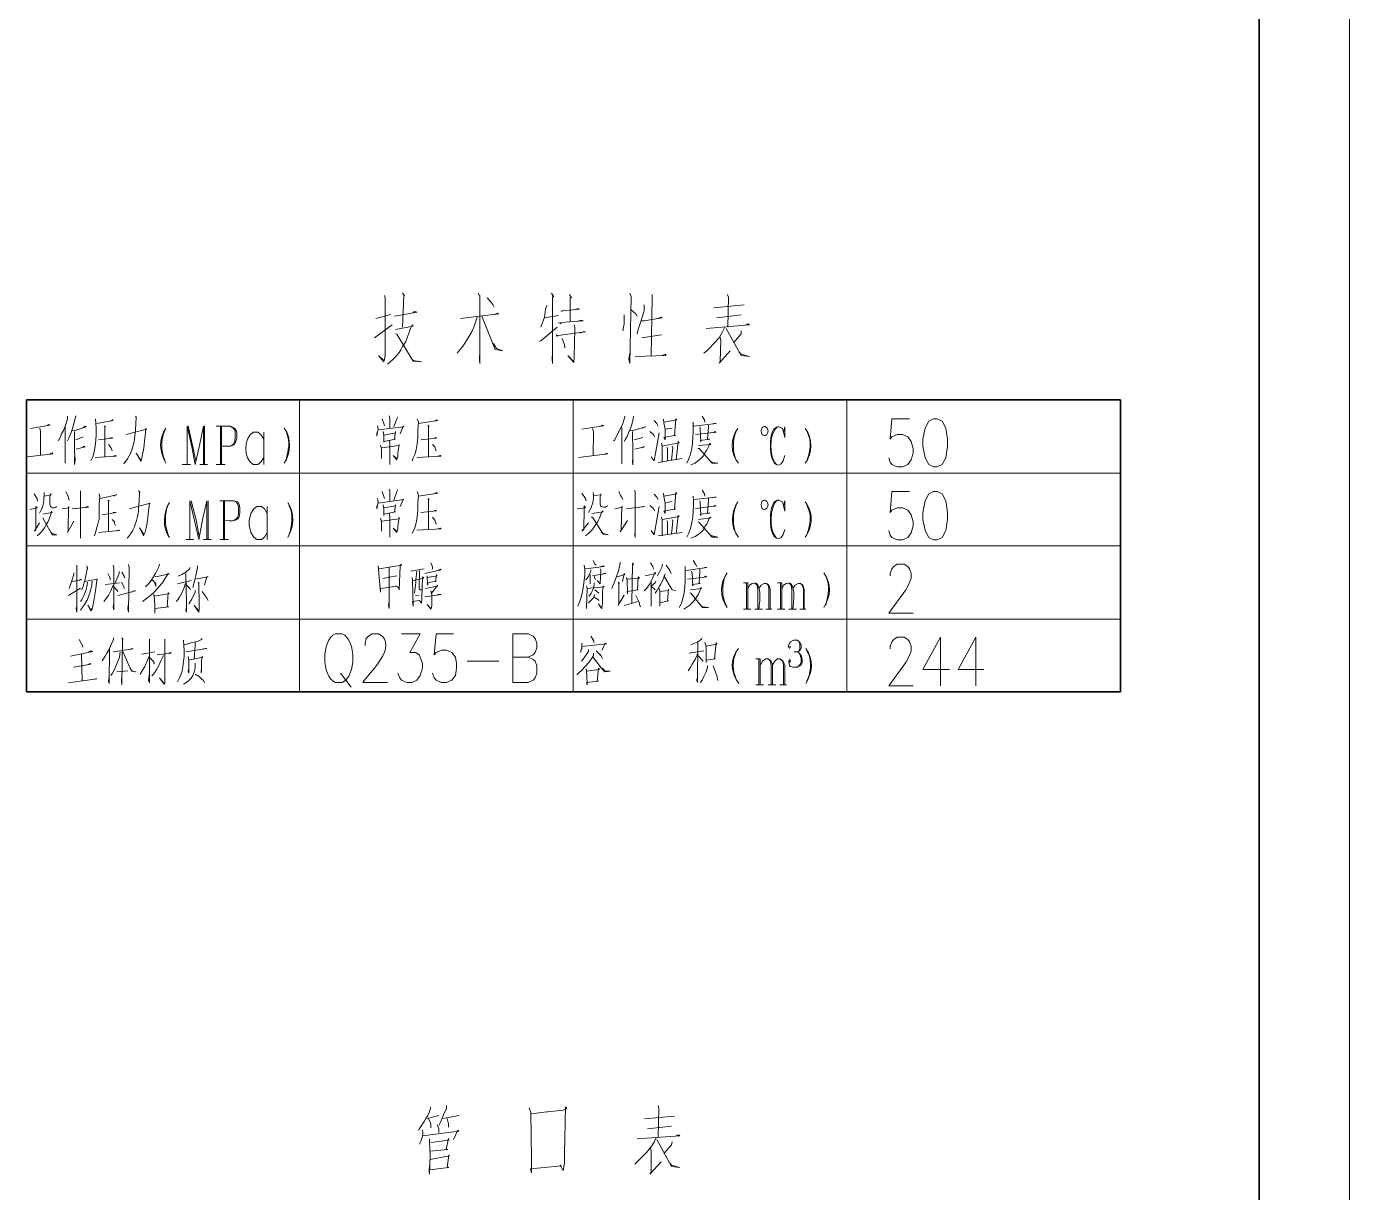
# Model space of a CAD drawing. Header units: millimetres. Extents: x 0 to 1181, y 0 to 1658.
# Drawn here: x 774.7 to 1181.2, y 942 to 1300.1 of the extents above; entities that cross this region are included whole.
import ezdxf

# ---------------------------------------------------------------- set-up
doc = ezdxf.new("R2010")
doc.units = ezdxf.units.MM
doc.layers.add('1', color=7, linetype='Continuous')

msp = doc.modelspace()

# ---------------------------------------------------------------- linework, layer by layer
at = {"layer": '1', "color": 0, "lineweight": 9}
for points in [[(1181.16, 1658.3), (1181.16, 0.32)], [(884.7, 1217.48), (884.88, 1216.76), (884.88, 1199.12), (884.7, 1198.04), (884.52, 1197.14), (882.9, 1199.12), (884.52, 1197.5)], [(890.28, 1218.2), (890.82, 1217.48), (890.64, 1217.48), (890.28, 1207.76)], [(913.5, 1218.2), (914.04, 1217.12), (914.04, 1217.48), (914.04, 1196.6), (913.86, 1197.86), (914.04, 1200.56)], [(916.2, 1216.76), (917.28, 1215.68), (918, 1214.78), (918.36, 1213.88)], [(936, 1218.2), (936.72, 1217.12), (936.36, 1217.12), (936.36, 1196.6), (936.18, 1198.04), (936.36, 1199.84)], [(941.58, 1217.84), (942.12, 1216.76), (941.76, 1216.76), (941.76, 1209.56)], [(960.12, 1218.2), (960.48, 1217.12), (960.12, 1196.6), (959.76, 1198.04), (960.12, 1199.84)], [(966.96, 1217.84), (966.96, 1216.76), (966.6, 1199.12)], [(990, 1217.84), (990.36, 1217.12), (990.18, 1207.76)], [(882, 1210.46), (886.68, 1211.72)], [(887.76, 1211.18), (894.78, 1212.44), (894.06, 1212.62), (893.52, 1212.26)], [(908.1, 1210.46), (919.8, 1211.9), (919.44, 1212.08), (918.36, 1211.72)], [(934.56, 1214.42), (934.2, 1213.34), (933.84, 1210.82), (932.76, 1207.76)], [(933.84, 1210.64), (938.16, 1211.36)], [(938.88, 1212.8), (939.24, 1212.62), (939.42, 1212.8), (944.64, 1213.34), (944.1, 1213.52), (943.2, 1213.16)], [(958.32, 1211.54), (958.32, 1209.92), (958.32, 1208.84), (958.14, 1207.76), (957.96, 1206.68)], [(960.48, 1213.16), (961.92, 1211.9), (962.28, 1211.18)], [(964.44, 1214.6), (964.44, 1212.8), (963.36, 1209.2), (962.64, 1207.04), (962.28, 1205.78)], [(985.86, 1213.7), (995.22, 1214.6)], [(986.76, 1210.64), (994.32, 1211.54)], [(881.64, 1204.52), (887.04, 1208.48)], [(914.58, 1211.18), (918.72, 1200.92), (921.06, 1200.56), (919.08, 1201.28), (918.18, 1202.72)], [(932.22, 1203.44), (932.76, 1203.62), (937.8, 1207.76)], [(938.16, 1209.2), (938.88, 1208.84), (938.88, 1209.2), (945.72, 1209.74), (945.36, 1209.92), (944.28, 1209.74)], [(943.02, 1208.48), (943.2, 1207.76), (943.2, 1207.4), (943.02, 1198.4), (942.84, 1197.32), (942.84, 1196.96), (941.04, 1199.12), (942.84, 1197.14), (942.84, 1197.68)], [(963.72, 1209.74), (964.44, 1209.74), (970.02, 1210.64), (969.66, 1210.82), (968.58, 1210.46)], [(989.28, 1207.76), (988.56, 1206.32), (987.48, 1204.52), (984.42, 1201.28), (983.7, 1200.56), (982.8, 1199.84)], [(983.52, 1207.4), (996.84, 1208.48), (996.3, 1208.84), (995.76, 1208.48)], [(989.64, 1207.4), (994.32, 1199.12), (996.84, 1198.76), (994.32, 1199.48), (993.6, 1200.2)], [(888.12, 1205.78), (888.48, 1205.6), (893.52, 1197.32), (896.04, 1197.14), (893.52, 1197.5), (892.8, 1198.4)], [(937.44, 1205.42), (937.8, 1205.06), (937.98, 1205.24), (946.44, 1206.32), (945.9, 1206.5), (944.82, 1205.96)], [(939.24, 1204.34), (939.96, 1202.36), (940.14, 1201.46)], [(963.72, 1204.52), (969.84, 1205.42)], [(987.84, 1204.7), (988.02, 1203.8), (987.84, 1197.32), (987.48, 1196.78), (990.9, 1200.56)], [(994.32, 1206.68), (994.32, 1205.78), (991.98, 1203.08)], [(961.74, 1198.76), (971.28, 1199.12), (970.92, 1199.48), (970.02, 1199.12)], [(858.6, 1185.44), (858.6, 1095.8)], [(942.66, 1185.44), (942.66, 1095.8)], [(1026.72, 1185.44), (1026.72, 1095.8)], [(787.32, 1180.4), (787.32, 1179.68), (786.78, 1177.88), (786.06, 1176.08), (785.52, 1175), (785.16, 1174.1), (784.62, 1173.2), (784.44, 1173.02)], [(796.32, 1178.24), (801.36, 1179.14), (801.18, 1179.32), (800.46, 1178.96)], [(883.98, 1179.68), (884.52, 1178.24), (884.7, 1177.52)], [(886.14, 1180.58), (886.32, 1179.86), (886.32, 1176.8)], [(888.84, 1180.22), (888.48, 1179.68), (887.58, 1177.16)], [(894.78, 1179.68), (895.14, 1178.6), (894.96, 1176.26), (894.96, 1173.92), (894.78, 1171.94), (894.42, 1170.14), (894.06, 1168.7), (893.52, 1167.62), (893.16, 1166.72)], [(895.14, 1178.24), (901.08, 1179.14), (900.72, 1179.32), (900, 1178.96)], [(958.5, 1180.4), (958.32, 1179.5), (957.78, 1177.88), (955.8, 1173.92), (955.44, 1173.2), (955.08, 1172.84)], [(967.5, 1179.14), (968.4, 1178.24), (968.76, 1177.34)], [(970.38, 1179.5), (970.56, 1178.42), (970.92, 1176.44), (970.92, 1173.2), (970.56, 1173.92), (974.16, 1174.64), (973.8, 1174.46), (974.16, 1179.68), (974.52, 1179.32), (970.56, 1178.6)], [(982.26, 1180.4), (982.98, 1179.32), (983.16, 1178.6)], [(1045.98, 1179.68), (1040.58, 1179.68), (1040.04, 1173.38), (1040.58, 1174.1), (1042.2, 1174.82), (1043.82, 1174.82), (1045.44, 1174.1), (1046.52, 1172.66), (1047.06, 1170.5), (1047.06, 1169.06), (1046.52, 1167.08), (1045.44, 1165.64), (1043.82, 1164.92), (1042.2, 1164.92), (1040.58, 1165.64), (1040.04, 1166.36), (1039.68, 1167.62)], [(1053.36, 1179.68), (1051.92, 1178.96), (1050.84, 1176.8), (1050.12, 1173.38), (1050.12, 1171.22), (1050.84, 1167.62), (1051.92, 1165.64), (1053.36, 1164.92), (1054.44, 1164.92), (1056.06, 1165.64), (1057.14, 1167.62), (1057.68, 1171.22), (1057.68, 1173.38), (1057.14, 1176.8), (1056.06, 1178.96), (1054.44, 1179.68), (1053.36, 1179.68)], [(775.98, 1176.62), (781.92, 1177.7), (781.56, 1177.88), (781.02, 1177.52)], [(778.86, 1176.8), (779.04, 1175.72), (779.04, 1168.52)], [(786.6, 1177.16), (786.6, 1166), (786.6, 1167.08), (786.6, 1168.16)], [(788.76, 1175.9), (789.66, 1176.08), (793.08, 1177.16), (792.72, 1177.34), (792.18, 1176.98)], [(789.48, 1175.72), (789.48, 1169.6), (789.66, 1167.08), (789.48, 1165.64), (789.48, 1166.36), (789.48, 1167.98)], [(798.66, 1177.52), (799.02, 1177.16), (798.84, 1177.16), (798.84, 1167.98)], [(824.04, 1165.64), (824.04, 1177.34), (825.48, 1171.04), (826.56, 1165.64), (828, 1171.94), (829.08, 1177.34), (829.08, 1165.64)], [(824.4, 1177.52), (825.84, 1171.04), (826.74, 1166.72)], [(829.44, 1165.64), (829.44, 1177.52)], [(833.04, 1177.34), (837.36, 1177.34), (838.62, 1176.8), (839.16, 1176.08), (839.34, 1175.36), (839.34, 1173.56), (838.98, 1172.48), (838.62, 1171.76), (837.36, 1171.22), (834.66, 1171.22), (834.66, 1165.64)], [(834.3, 1165.64), (834.3, 1177.34)], [(834.66, 1171.22), (834.66, 1177.34)], [(837.36, 1177.34), (838.26, 1176.8), (838.8, 1176.08), (838.8, 1175.18), (838.8, 1173.56), (838.62, 1172.48), (838.26, 1171.76), (837.36, 1171.22)], [(847.62, 1175.54), (847.62, 1165.64)], [(882.54, 1177.52), (882.72, 1176.44), (882.54, 1175.54), (882.36, 1174.28), (882.36, 1175), (882.36, 1175.36)], [(882.72, 1176.26), (890.64, 1177.16), (890.46, 1177.34), (889.56, 1175)], [(884.34, 1175.72), (884.52, 1174.64), (884.52, 1172.48), (884.52, 1172.66), (888.12, 1173.38), (887.76, 1173.38), (888.12, 1175.72), (888.12, 1175.36), (884.52, 1174.64)], [(898.02, 1177.7), (898.38, 1177.16), (898.2, 1177.34), (898.2, 1167.98)], [(945.36, 1176.44), (952.02, 1177.52), (951.66, 1177.7), (951.12, 1177.52)], [(948.6, 1176.62), (948.96, 1175.72), (948.78, 1168.34)], [(957.6, 1176.98), (957.6, 1165.82), (957.6, 1166.9), (957.6, 1167.98)], [(960.12, 1175.9), (961.02, 1176.08), (964.98, 1177.16), (964.8, 1177.16), (964.08, 1176.8)], [(960.84, 1175.72), (961.02, 1169.42), (961.02, 1165.46), (960.84, 1166.36), (961.02, 1167.8)], [(966.24, 1175.72), (967.32, 1174.82), (967.68, 1174.1)], [(966.6, 1167.98), (967.5, 1166.72), (969.12, 1175.36)], [(970.92, 1176.44), (973.08, 1176.8)], [(979.74, 1177.34), (986.58, 1178.24), (986.04, 1178.24), (985.5, 1178.06)], [(980.28, 1174.82), (986.58, 1175.54), (986.22, 1175.72), (985.86, 1175.36)], [(981.54, 1177.16), (981.72, 1176.62), (981.9, 1172.66), (981.72, 1173.02), (984.6, 1173.38), (983.88, 1173.38), (984.24, 1177.16), (984.24, 1177.7)], [(789.84, 1173.2), (792.18, 1174.1)], [(790.02, 1170.32), (792.72, 1171.04), (792.36, 1171.22), (792, 1170.86)], [(796.86, 1173.2), (801.18, 1173.74), (801, 1173.92), (800.28, 1173.74)], [(799.92, 1171.76), (800.64, 1170.86), (800.82, 1170.32), (801, 1169.78)], [(883.44, 1171.58), (883.8, 1170.32), (883.8, 1167.44), (883.8, 1167.98)], [(883.8, 1170.68), (889.2, 1171.4), (889.2, 1171.76), (888.84, 1169.06), (888.84, 1167.98), (888.48, 1167.26), (888.48, 1167.08), (887.4, 1168.34), (888.48, 1167.44)], [(886.14, 1172.84), (886.32, 1172.12), (886.32, 1165.64), (886.32, 1166.36), (886.32, 1167.26)], [(895.86, 1173.2), (900.72, 1173.74), (900.54, 1173.92), (900, 1173.74)], [(899.46, 1171.76), (900.18, 1171.04), (900.36, 1170.32), (900.54, 1169.78)], [(961.38, 1173.2), (964.08, 1173.92)], [(961.56, 1170.32), (964.62, 1171.04), (964.26, 1171.04), (963.9, 1170.68)], [(974.34, 1167.08), (974.88, 1172.66), (975.24, 1172.3), (970.02, 1171.22), (969.84, 1172.12), (970.02, 1171.4), (970.02, 1166.36)], [(971.64, 1166.72), (971.64, 1170.68), (971.46, 1170.86)], [(973.08, 1171.22), (973.26, 1170.68), (972.9, 1166.9)], [(981.18, 1171.4), (984.96, 1171.76), (984.6, 1172.12), (984.24, 1171.04), (983.7, 1169.96), (983.16, 1169.24), (982.8, 1168.52), (982.8, 1168.34), (981.9, 1167.44), (981, 1166.72), (980.1, 1166), (978.84, 1165.46)], [(775.08, 1167.98), (782.82, 1168.88), (782.64, 1169.24), (781.92, 1168.88)], [(795.78, 1167.8), (802.26, 1168.16), (802.08, 1168.34), (801.36, 1168.16)], [(894.6, 1167.8), (902.16, 1168.16), (901.8, 1168.34), (901.08, 1168.16)], [(944.28, 1167.8), (953.28, 1168.88), (952.92, 1169.06), (952.2, 1168.7)], [(968.76, 1166.18), (976.14, 1167.44)], [(981, 1170.5), (981.36, 1170.5), (985.32, 1166), (987.12, 1166), (987.12, 1166), (985.32, 1166.18), (984.6, 1166.72)], [(774.72, 1162.94), (1110.78, 1162.94)], [(822.6, 1165.64), (825.12, 1165.64)], [(828, 1165.64), (830.34, 1165.64)], [(833.04, 1165.64), (835.74, 1165.64)], [(777.06, 1156.64), (777.96, 1155.02), (778.14, 1154.3)], [(780.12, 1155.92), (782.28, 1156.28), (782.1, 1156.64), (781.92, 1155.56), (781.92, 1153.4), (782.1, 1152.68), (782.46, 1152.5), (782.82, 1152.32), (783.36, 1152.32), (783.72, 1152.5), (783.9, 1152.68)], [(786.78, 1157.18), (787.5, 1155.92), (787.68, 1155.38), (787.86, 1154.66)], [(791.28, 1157.54), (791.28, 1142.96), (791.28, 1145.12)], [(797.04, 1156.64), (797.22, 1155.56), (797.04, 1153.4), (797.04, 1150.88), (797.04, 1148.9), (796.68, 1147.28), (795.96, 1144.76), (795.6, 1143.68)], [(797.4, 1155.2), (802.44, 1156.28), (802.26, 1156.28), (801.54, 1155.92)], [(799.74, 1154.66), (800.1, 1154.3), (799.92, 1154.3), (799.92, 1145.12)], [(824.94, 1142.6), (824.94, 1154.48), (826.38, 1148.36), (827.64, 1142.6), (828.9, 1149.08), (830.16, 1154.48), (830.16, 1142.6)], [(825.3, 1154.48), (826.92, 1148.18), (827.64, 1143.86)], [(830.52, 1142.6), (830.52, 1154.48)], [(835.2, 1142.6), (835.2, 1154.48)], [(835.56, 1148.36), (835.56, 1154.48)], [(838.44, 1154.48), (839.16, 1154.12), (839.7, 1153.4), (839.88, 1152.32), (839.88, 1150.7), (839.7, 1149.44), (839.16, 1148.9), (838.44, 1148.36)], [(882.54, 1155.2), (882.72, 1154.12), (882.54, 1153.04), (882.36, 1151.96), (882.36, 1152.5), (882.36, 1152.86)], [(882.72, 1153.76), (890.64, 1154.84), (890.46, 1154.84), (889.56, 1152.68)], [(883.98, 1157.36), (884.52, 1155.74), (884.7, 1155.2)], [(886.14, 1158.08), (886.32, 1157.54), (886.32, 1154.48)], [(888.84, 1157.9), (888.48, 1157.36), (887.58, 1154.66)], [(894.78, 1157.36), (895.14, 1156.28), (894.96, 1153.76), (894.96, 1151.6), (894.78, 1149.44), (894.42, 1147.64), (894.06, 1146.2), (893.16, 1144.4)], [(895.14, 1155.92), (901.08, 1156.82), (900.72, 1157), (900, 1156.64)], [(898.02, 1155.2), (898.38, 1154.84), (898.2, 1154.84), (898.2, 1145.66)], [(945.36, 1156.82), (946.44, 1155.2), (946.62, 1154.48)], [(948.96, 1156.1), (951.3, 1156.28), (951.12, 1156.64), (950.94, 1155.74), (950.94, 1153.4), (951.12, 1152.68), (951.48, 1152.68), (952.02, 1152.5), (952.56, 1152.5), (952.92, 1152.68), (953.28, 1152.86)], [(956.7, 1157.36), (957.24, 1156.1), (957.6, 1155.56), (957.96, 1154.84)], [(961.56, 1157.72), (961.74, 1156.82), (961.74, 1143.14), (961.56, 1144.04), (961.74, 1145.12)], [(967.5, 1156.46), (968.4, 1155.56), (968.76, 1154.84)], [(970.38, 1156.82), (970.56, 1155.74), (970.92, 1153.76), (970.92, 1150.52), (970.56, 1151.24), (974.16, 1151.96), (973.8, 1151.78), (974.16, 1157), (974.52, 1156.64), (970.56, 1155.92)], [(970.92, 1153.76), (973.08, 1154.3)], [(979.74, 1154.84), (986.58, 1155.56), (986.04, 1155.56), (985.5, 1155.38)], [(981.54, 1154.48), (981.72, 1154.12), (981.9, 1149.98), (981.72, 1150.34), (984.6, 1150.7), (983.88, 1150.7), (984.24, 1154.48), (984.24, 1155.2)], [(982.26, 1157.72), (982.98, 1156.64), (983.16, 1155.92)], [(1045.98, 1157.36), (1040.58, 1157.36), (1040.04, 1150.88), (1040.58, 1151.6), (1042.2, 1152.32), (1043.82, 1152.32), (1045.44, 1151.6), (1046.52, 1150.16), (1047.06, 1148), (1047.06, 1146.74), (1046.52, 1144.58), (1045.44, 1143.14), (1043.82, 1142.42), (1042.2, 1142.42), (1040.58, 1143.14), (1040.04, 1143.86), (1039.68, 1145.3)], [(1053.36, 1157.36), (1051.92, 1156.64), (1050.84, 1154.48), (1050.12, 1150.88), (1050.12, 1148.72), (1050.84, 1145.3), (1051.92, 1143.14), (1053.36, 1142.42), (1054.44, 1142.42), (1056.06, 1143.14), (1057.14, 1145.3), (1057.68, 1148.72), (1057.68, 1150.88), (1057.14, 1154.48), (1056.06, 1156.64), (1054.44, 1157.36), (1053.36, 1157.36)], [(775.8, 1151.78), (777.96, 1152.32), (777.6, 1152.68), (777.6, 1151.78), (777.6, 1145.48), (777.24, 1145.12), (778.68, 1147.64)], [(785.7, 1151.96), (787.86, 1152.32), (787.68, 1152.68), (787.5, 1145.3), (787.32, 1144.76), (789.3, 1148.18)], [(788.76, 1151.96), (793.8, 1152.5), (793.44, 1152.68), (792.9, 1152.32)], [(797.94, 1150.16), (802.26, 1150.88), (802.08, 1150.88), (801.36, 1150.88)], [(848.7, 1150.52), (847.8, 1151.96), (846.9, 1152.68), (845.46, 1152.68), (844.56, 1151.96), (843.66, 1150.52), (843.12, 1148.36), (843.12, 1146.92), (843.66, 1144.76), (844.56, 1143.32), (845.46, 1142.6), (846.9, 1142.6), (847.8, 1143.32), (848.7, 1144.76)], [(848.7, 1152.68), (848.7, 1142.6)], [(884.34, 1153.22), (884.52, 1152.14), (884.52, 1149.98), (884.52, 1150.34), (888.12, 1151.06), (887.76, 1151.06), (888.12, 1153.22), (888.12, 1152.86), (884.52, 1152.32)], [(886.14, 1150.52), (886.32, 1149.62), (886.32, 1143.32), (886.32, 1144.04), (886.32, 1144.94)], [(895.86, 1150.88), (900.72, 1151.42), (900.54, 1151.6), (900, 1151.42)], [(943.92, 1151.96), (946.44, 1152.32), (946.08, 1152.86), (946.08, 1151.96), (945.9, 1145.66), (945.36, 1145.12), (947.34, 1147.64)], [(955.44, 1151.96), (957.78, 1152.5), (957.6, 1152.68), (957.42, 1145.48), (957.06, 1144.94), (959.4, 1148.36)], [(959.04, 1151.96), (964.62, 1152.68), (964.26, 1152.68), (963.72, 1152.5)], [(966.24, 1153.04), (967.32, 1152.14), (967.68, 1151.42)], [(966.6, 1145.3), (967.5, 1144.04), (969.12, 1152.68)], [(980.28, 1152.14), (986.58, 1152.86), (986.22, 1153.04), (985.86, 1152.68)], [(779.76, 1149.26), (779.76, 1149.26), (782.64, 1144.04), (784.08, 1144.04), (782.64, 1144.4), (782.28, 1144.76)], [(801, 1148.72), (801.72, 1148), (801.72, 1147.46), (802.08, 1146.92)], [(883.44, 1149.08), (883.8, 1148), (883.8, 1145.12), (883.8, 1145.66)], [(883.8, 1148.18), (889.2, 1148.9), (889.2, 1149.44), (888.84, 1146.56), (888.84, 1145.66), (888.48, 1144.94), (888.48, 1144.76), (887.4, 1146.02), (888.48, 1145.12)], [(899.46, 1149.44), (900.18, 1148.54), (900.36, 1148), (900.54, 1147.28)], [(948.24, 1149.44), (948.6, 1149.44), (951.84, 1144.22), (953.46, 1144.04), (951.84, 1144.4), (951.3, 1144.94)], [(974.34, 1144.4), (974.88, 1149.98), (975.24, 1149.62), (970.02, 1148.72), (969.84, 1149.44), (970.02, 1148.72), (970.02, 1143.68)], [(971.64, 1144.04), (971.64, 1148), (971.46, 1148.36)], [(973.08, 1148.72), (973.26, 1148.18), (972.9, 1144.22)], [(981.18, 1148.72), (984.96, 1149.26), (984.6, 1149.44), (984.24, 1148.54), (983.7, 1147.28), (983.16, 1146.56), (982.8, 1145.84), (982.8, 1145.66), (981.9, 1144.76), (981, 1144.04), (980.1, 1143.5), (978.84, 1142.96)], [(981, 1148), (981.36, 1147.82), (985.32, 1143.32), (987.12, 1143.32), (987.12, 1143.32), (985.32, 1143.68), (984.6, 1144.04)], [(796.86, 1144.76), (803.34, 1145.3), (803.16, 1145.48), (802.44, 1145.3)], [(823.68, 1142.6), (826.02, 1142.6)], [(829.08, 1142.6), (831.42, 1142.6)], [(834.12, 1142.6), (836.82, 1142.6)], [(894.6, 1145.48), (902.16, 1145.84), (901.8, 1146.02), (901.08, 1145.84)], [(968.76, 1143.68), (976.14, 1144.76)], [(774.72, 1140.62), (1110.78, 1140.62)], [(790.2, 1134.68), (790.2, 1134.14), (790.2, 1120.28), (790.02, 1121.36), (790.2, 1122.08)], [(793.26, 1134.5), (793.44, 1133.6), (793.44, 1133.96), (792.72, 1130.36), (792.36, 1128.92), (792, 1127.84), (791.64, 1127.12)], [(801.36, 1134.68), (801.54, 1133.96), (801.54, 1121), (801.36, 1121.72), (801.54, 1123.16)], [(806.04, 1134.86), (806.22, 1133.96), (806.04, 1120.28), (805.86, 1121.36), (806.04, 1122.8)], [(815.58, 1135.04), (815.4, 1134.14), (814.32, 1132.16), (813.78, 1131.08), (813.06, 1130), (812.16, 1128.92), (811.26, 1128.02)], [(827.28, 1134.5), (827.28, 1133.96), (826.74, 1131.44), (826.38, 1129.82), (825.84, 1127.84)], [(882.72, 1134.5), (883.44, 1126.4), (883.44, 1127.48), (888.48, 1128.2), (888.12, 1128.2), (887.4, 1128.02)], [(883.08, 1133.6), (889.92, 1134.68), (889.74, 1135.04), (889.56, 1134.32), (889.2, 1127.12), (888.66, 1128.2)], [(898.92, 1135.4), (899.28, 1134.68), (899.46, 1134.14), (899.46, 1133.42)], [(946.44, 1133.6), (952.2, 1134.32), (952.02, 1134.5), (951.12, 1134.32)], [(948.78, 1136.12), (949.32, 1135.04), (949.68, 1134.68)], [(960.84, 1135.4), (961.2, 1134.86), (960.84, 1135.04), (960.66, 1122.98)], [(966.42, 1135.4), (967.14, 1134.32), (967.32, 1133.42)], [(970.02, 1135.04), (970.02, 1134.32), (968.58, 1131.44)], [(971.28, 1134.68), (972.36, 1133.06), (972.72, 1132.16)], [(979.56, 1136.12), (980.28, 1135.04), (980.64, 1134.32)], [(1040.04, 1131.44), (1040.04, 1132.16), (1040.58, 1133.6), (1041.12, 1134.32), (1042.2, 1135.04), (1044.36, 1135.04), (1045.44, 1134.32), (1045.98, 1133.6), (1046.52, 1132.16), (1046.52, 1130.72), (1045.98, 1129.28), (1044.9, 1127.12), (1039.68, 1119.92), (1047.06, 1119.92)], [(789.3, 1132.34), (789.3, 1131.8), (788.76, 1130.18), (788.4, 1128.92), (787.86, 1127.48)], [(788.76, 1129.64), (791.64, 1130.18), (791.46, 1130.36), (790.92, 1130)], [(792.54, 1129.64), (796.5, 1130.36), (796.32, 1130.36), (796.32, 1130), (795.96, 1126.76), (795.6, 1124.96), (795.42, 1123.7), (795.06, 1122.08), (794.88, 1121.18), (794.52, 1120.64), (793.62, 1122.44), (794.52, 1121), (794.88, 1121.36)], [(799.74, 1132.16), (800.28, 1131.08), (800.46, 1130.54), (800.46, 1130.18)], [(803.16, 1132.7), (803.16, 1132.16), (801.9, 1129.1)], [(804.06, 1132.52), (804.78, 1131.26), (804.96, 1130.72)], [(813.24, 1130), (813.6, 1130), (814.5, 1128.92), (814.5, 1128.2), (814.14, 1129.1)], [(821.16, 1128.92), (825.3, 1130)], [(824.94, 1133.96), (824.76, 1133.6), (823.68, 1132.52), (822.42, 1131.8), (821.34, 1131.26)], [(823.68, 1132.16), (823.86, 1122.98), (823.86, 1120.28), (823.68, 1120.82), (823.86, 1121.9)], [(826.56, 1130.36), (830.52, 1131.08), (830.16, 1131.08), (829.44, 1128.56)], [(888.48, 1131.44), (884.16, 1130.54)], [(886.14, 1133.96), (886.14, 1121.36), (885.96, 1122.44), (886.14, 1123.52)], [(896.94, 1133.6), (892.8, 1132.88)], [(893.16, 1130.9), (893.34, 1130), (893.52, 1122.08), (893.34, 1123.52), (895.5, 1123.88), (896.04, 1122.98), (896.22, 1124.42), (896.4, 1131.08), (896.76, 1130.72), (893.52, 1130)], [(895.5, 1133.06), (895.32, 1127.48), (895.32, 1127.3), (895.5, 1127.12), (896.04, 1127.12)], [(897.12, 1132.16), (902.16, 1133.24), (901.8, 1133.42), (901.08, 1133.06)], [(897.84, 1131.44), (897.84, 1130.72), (898.02, 1128.56), (897.84, 1129.28), (900.72, 1129.82), (900.36, 1129.64), (900.72, 1131.8), (900.9, 1131.44), (897.84, 1130.9)], [(948.06, 1133.24), (948.06, 1132.7), (947.34, 1131.26), (946.8, 1130.36), (946.44, 1130.18)], [(947.88, 1131.8), (947.88, 1128.92)], [(948.6, 1131.44), (952.74, 1132.16), (952.56, 1132.16), (952.02, 1132.16)], [(949.14, 1131.44), (949.32, 1130.54), (949.5, 1130.18)], [(950.94, 1133.6), (951.12, 1133.06), (950.94, 1128.92), (950.04, 1130)], [(956.16, 1131.08), (958.5, 1131.8), (958.32, 1132.16), (957.78, 1129.64)], [(959.04, 1130.9), (959.22, 1130.36), (959.4, 1125.86), (959.22, 1126.58), (962.64, 1127.12), (962.46, 1127.12), (962.64, 1131.08), (963, 1130.72), (962.82, 1130.72), (959.04, 1130.36)], [(964.8, 1131.44), (968.04, 1132.16), (967.86, 1132.52), (966.96, 1130.36), (966.24, 1128.92), (965.34, 1127.66), (964.44, 1126.76)], [(966.6, 1130), (966.6, 1122.08), (966.6, 1122.44), (966.6, 1123.88)], [(970.56, 1131.44), (973.08, 1127.12), (974.16, 1126.94), (973.08, 1127.12), (972.72, 1127.66)], [(977.4, 1133.06), (983.7, 1133.96), (983.16, 1133.96), (982.62, 1133.78)], [(977.76, 1130.36), (983.7, 1131.08), (983.34, 1131.26), (982.98, 1131.08)], [(979.02, 1132.88), (979.2, 1132.34), (979.38, 1128.38), (979.2, 1128.74), (981.72, 1129.1), (981.36, 1129.1), (981.54, 1132.88), (981.54, 1133.42)], [(787.68, 1125.32), (791.28, 1127.66)], [(801.36, 1128.56), (800.64, 1126.76), (799.92, 1125.32), (798.48, 1123.52)], [(799.02, 1128.74), (803.34, 1129.28)], [(801.54, 1128.02), (802.62, 1126.94), (802.8, 1126.58)], [(802.8, 1125.32), (808.2, 1126.76), (807.84, 1126.76), (807.12, 1126.4)], [(803.88, 1129.46), (804.42, 1128.56), (804.6, 1128.02), (804.78, 1127.48)], [(813.78, 1125.68), (813.96, 1125.32), (814.14, 1122.44), (814.14, 1119.92), (814.14, 1121.36), (818.46, 1121.9), (817.92, 1121.9), (818.28, 1126.22), (818.64, 1126.04), (818.28, 1125.86), (813.96, 1125.14)], [(823.86, 1128.56), (824.94, 1127.48), (825.12, 1127.12)], [(826.56, 1126.94), (826.56, 1126.4), (825.48, 1124.24), (824.58, 1122.8)], [(827.46, 1129.46), (827.82, 1128.92), (827.64, 1128.92), (827.82, 1122.8), (827.82, 1121.18), (827.64, 1120.28), (826.2, 1122.26), (827.64, 1120.64)], [(828.72, 1126.58), (830.16, 1124.6), (830.52, 1123.88)], [(897.3, 1127.48), (900.9, 1128.2), (901.08, 1128.56), (899.1, 1126.04), (898.92, 1126.76), (899.28, 1125.68), (899.28, 1124.6), (899.28, 1123.7), (899.28, 1122.44), (899.1, 1121.72), (898.92, 1121.18), (897.84, 1122.62), (898.92, 1121.36)], [(946.8, 1128.38), (946.98, 1127.48), (946.8, 1121.36), (946.8, 1122.08), (946.8, 1123.16)], [(949.32, 1127.12), (950.58, 1126.04)], [(956.52, 1129.46), (956.88, 1128.92), (956.7, 1129.1), (956.7, 1122.8), (956.52, 1122.44), (958.32, 1125.5)], [(968.04, 1129.82), (967.86, 1129.28), (966.6, 1128.2), (967.86, 1127.12)], [(969.12, 1127.48), (969.3, 1126.58), (969.3, 1122.08), (969.3, 1123.16), (972, 1123.7), (971.64, 1123.7), (972, 1127.3), (972, 1126.94), (969.3, 1126.58)], [(978.48, 1126.22), (978.84, 1126.04), (982.44, 1121.72), (984.24, 1121.72), (982.44, 1121.9), (981.72, 1122.44)], [(995.04, 1129.28), (996.3, 1129.28), (996.3, 1121.18)], [(995.94, 1121.18), (995.94, 1129.28)], [(999.36, 1121.18), (999.36, 1127.12), (999.18, 1128.56), (998.64, 1129.1)], [(999.72, 1127.48), (1000.44, 1128.56), (1001.34, 1129.1), (1002.06, 1129.1), (1002.78, 1128.56), (1003.14, 1127.3), (1003.14, 1121.18)], [(1002.06, 1129.1), (1002.6, 1128.56), (1002.78, 1127.48), (1002.78, 1121.18)], [(1005.48, 1129.28), (1006.74, 1129.28), (1006.74, 1121.18)], [(1006.38, 1121.18), (1006.38, 1129.28)], [(1009.8, 1121.18), (1009.8, 1127.12), (1009.62, 1128.56), (1009.08, 1129.1)], [(1010.16, 1127.48), (1010.88, 1128.56), (1011.78, 1129.1), (1012.5, 1129.1), (1013.22, 1128.56), (1013.58, 1127.3), (1013.58, 1121.18)], [(1012.5, 1129.1), (1013.04, 1128.56), (1013.4, 1127.48), (1013.4, 1121.18)], [(894.24, 1125.32), (895.32, 1125.5)], [(897.12, 1124.96), (902.16, 1125.68), (901.8, 1125.68), (901.08, 1125.68)], [(949.32, 1125.68), (948.78, 1124.6), (948.06, 1123.88), (947.34, 1123.16)], [(948.96, 1124.96), (950.4, 1124.06), (950.58, 1123.7)], [(958.32, 1122.26), (962.64, 1123.52)], [(961.92, 1125.32), (963, 1123.16), (963, 1122.62), (963.36, 1121.9)], [(774.72, 1118.12), (1110.78, 1118.12)], [(995.04, 1121.18), (997.2, 1121.18)], [(1000.8, 1121.18), (998.46, 1121.18)], [(1001.88, 1121.18), (1003.68, 1121.18)], [(1005.48, 1121.18), (1007.64, 1121.18)], [(1011.24, 1121.18), (1008.9, 1121.18)], [(1012.32, 1121.18), (1014.12, 1121.18)], [(790.92, 1111.82), (791.64, 1110.56), (792, 1109.84), (792, 1109.48)], [(804.06, 1112.36), (804.42, 1111.82), (804.24, 1112), (804.06, 1097.96), (803.88, 1099.04), (804.06, 1100.84)], [(812.52, 1112), (812.52, 1111.28), (812.52, 1098.5), (812.16, 1099.22), (812.52, 1101.56)], [(817.2, 1112), (817.2, 1098.32), (817.02, 1098.14), (815.58, 1100.12), (817.02, 1098.32)], [(828.72, 1112.18), (828.54, 1111.82), (827.28, 1111.28), (825.66, 1110.92), (823.14, 1110.2)], [(826.56, 1110.92), (826.56, 1110.02), (826.2, 1105.88)], [(889.92, 1113.62), (895.68, 1113.62), (892.44, 1107.86), (894.24, 1107.86), (895.32, 1107.14), (895.68, 1106.42), (896.4, 1104.44), (896.4, 1103), (895.68, 1100.84), (894.6, 1099.4), (893.16, 1098.68), (891.54, 1098.68), (889.92, 1099.4), (889.38, 1100.12), (888.84, 1101.56)], [(905.94, 1113.62), (900.54, 1113.62), (900, 1107.14), (900.54, 1107.86), (902.16, 1108.58), (903.78, 1108.58), (905.4, 1107.86), (906.48, 1106.42), (906.84, 1104.44), (906.84, 1103), (906.48, 1100.84), (905.4, 1099.4), (903.78, 1098.68), (902.16, 1098.68), (900.54, 1099.4), (900, 1100.12), (899.46, 1101.56)], [(924.12, 1098.68), (924.12, 1113.62), (928.8, 1113.62), (930.42, 1112.9), (930.96, 1112.18), (931.5, 1110.74), (931.5, 1109.3), (930.96, 1107.86), (930.42, 1107.14), (928.8, 1106.42), (924.12, 1106.42)], [(945.36, 1110.74), (945.36, 1109.3), (945, 1108.4), (945, 1107.86), (945, 1108.4), (945.36, 1109.12)], [(945.36, 1109.66), (952.92, 1110.56), (952.56, 1110.74), (951.48, 1108.58)], [(948.06, 1112.9), (948.96, 1111.64), (949.14, 1110.92), (948.6, 1112)], [(982.26, 1112.36), (982.08, 1112), (981, 1111.1), (979.56, 1110.56), (978.84, 1110.2), (981, 1111.1), (980.82, 1098.68), (980.64, 1099.4), (980.82, 1100.3)], [(983.16, 1110.92), (983.52, 1109.66), (983.52, 1104.8), (983.52, 1105.52), (986.4, 1105.88), (986.04, 1105.88), (986.58, 1110.92), (986.76, 1110.38), (983.52, 1109.84)], [(1009.08, 1109.84), (1009.44, 1109.66), (1009.08, 1109.12), (1008.9, 1109.48), (1008.72, 1109.84), (1009.08, 1110.74), (1009.44, 1111.1), (1010.34, 1111.64), (1011.6, 1111.64), (1012.32, 1110.92), (1012.68, 1110.2), (1012.68, 1109.3), (1012.32, 1108.4), (1011.6, 1108.04), (1010.52, 1108.04)], [(1011.6, 1111.64), (1012.14, 1111.1), (1012.32, 1110.38), (1012.32, 1109.12), (1012.14, 1108.4), (1011.6, 1108.04)], [(1040.04, 1108.94), (1040.04, 1109.66), (1040.58, 1111.1), (1041.12, 1111.82), (1042.2, 1112.54), (1044.36, 1112.54), (1045.44, 1111.82), (1045.98, 1111.1), (1046.52, 1109.66), (1046.52, 1108.4), (1045.98, 1106.96), (1044.9, 1104.8), (1039.68, 1097.6), (1047.06, 1097.6)], [(1055.52, 1112.54), (1050.12, 1102.64), (1058.22, 1102.64)], [(1055.52, 1112.54), (1055.52, 1097.6)], [(1066.32, 1112.54), (1060.92, 1102.64), (1068.84, 1102.64)], [(1066.32, 1112.54), (1066.32, 1097.6)], [(788.22, 1106.78), (795.06, 1108.22), (794.52, 1108.4), (793.8, 1108.04)], [(791.64, 1107.32), (791.82, 1099.22)], [(800.28, 1108.94), (800.1, 1098.32), (799.92, 1099.04), (800.1, 1100.48)], [(803.52, 1108.04), (803.34, 1106.42), (802.8, 1105.16), (801.72, 1102.64), (801.18, 1101.56), (800.64, 1100.84)], [(801.36, 1108.04), (807.48, 1108.94), (807.12, 1109.12), (806.4, 1108.76)], [(804.24, 1108.4), (806.94, 1102.1), (808.38, 1101.92), (808.2, 1101.92), (807.12, 1102.28), (806.58, 1103)], [(812.52, 1106.96), (811.8, 1105.16), (811.08, 1103.54), (810.36, 1102.46), (809.64, 1101.2)], [(810.18, 1107.32), (814.14, 1108.04)], [(812.7, 1106.24), (813.96, 1104.8), (813.96, 1104.26)], [(814.86, 1107.14), (819.18, 1107.68), (819, 1107.86), (818.46, 1107.68)], [(823.68, 1108.04), (830.16, 1109.12), (829.8, 1109.12), (829.08, 1108.94)], [(824.4, 1106.6), (824.58, 1105.52), (824.58, 1101.56), (824.4, 1102.1), (824.58, 1102.82)], [(824.58, 1105.52), (828.9, 1106.42), (828.72, 1106.6), (828.54, 1105.16), (828.54, 1102.28), (828.36, 1101.56), (828.36, 1102.28), (828.54, 1103)], [(928.8, 1106.42), (930.42, 1105.7), (930.96, 1105.16), (931.5, 1103.72), (931.5, 1101.56), (930.96, 1100.12), (930.42, 1099.4), (928.8, 1098.68), (924.12, 1098.68)], [(948.96, 1107.68), (948.96, 1106.96), (948.6, 1106.42), (947.52, 1104.8), (945.36, 1102.46), (944.28, 1101.56), (943.74, 1101.02)], [(947.34, 1108.76), (947.34, 1108.22), (946.08, 1106.24), (945.18, 1105.16)], [(948.6, 1106.6), (951.3, 1103.18), (952.38, 1101.92), (954, 1102.1), (952.38, 1102.28), (951.66, 1103)], [(949.68, 1108.4), (951.12, 1106.96), (951.66, 1106.06), (950.94, 1107.32)], [(981, 1107.68), (980.28, 1105.88), (979.2, 1104.26), (978.66, 1103.36), (977.94, 1102.28)], [(978.3, 1107.68), (982.8, 1108.4)], [(981, 1106.96), (982.62, 1105.16)], [(998.82, 1105.88), (1000.08, 1105.88), (1000.08, 1097.96)], [(999.72, 1097.96), (999.72, 1105.88)], [(1000.26, 1104.08), (1000.8, 1105.16), (1001.88, 1105.88), (1002.6, 1105.88), (1003.5, 1105.16), (1003.86, 1104.08), (1003.86, 1097.96)], [(1003.5, 1097.96), (1003.5, 1103.72), (1003.32, 1105.16), (1002.6, 1105.88)], [(1003.86, 1104.08), (1004.58, 1105.16), (1005.48, 1105.88), (1006.2, 1105.88), (1007.1, 1105.34), (1007.64, 1104.08), (1007.64, 1097.96)], [(1006.2, 1105.88), (1006.92, 1105.16), (1007.28, 1104.08), (1007.28, 1097.96)], [(1011.6, 1108.04), (1012.14, 1107.68), (1012.68, 1106.96), (1013.04, 1105.88), (1013.04, 1104.8), (1012.68, 1104.08), (1012.32, 1103.72), (1011.6, 1103.36), (1010.16, 1103.36), (1009.44, 1103.54), (1009.08, 1103.9), (1008.9, 1104.8), (1008.9, 1105.34), (1009.08, 1105.7), (1009.44, 1105.16), (1009.08, 1104.8)], [(1012.32, 1107.32), (1012.68, 1106.06), (1012.68, 1104.8), (1012.32, 1104.08), (1011.6, 1103.36)], [(1014.48, 1108.4), (1015.2, 1107.14), (1015.38, 1106.24), (1015.56, 1104.44), (1015.56, 1103.18), (1015.38, 1102.1), (1015.2, 1100.84), (1014.48, 1099.04)], [(789.12, 1103.36), (794.52, 1104.26), (794.16, 1104.44), (793.44, 1104.08)], [(805.86, 1102.28), (802.44, 1101.92)], [(871.2, 1101.56), (874.44, 1097.24)], [(910.08, 1105.16), (919.8, 1105.16)], [(946.62, 1102.82), (946.8, 1102.1), (946.98, 1098.68), (946.98, 1097.96), (946.8, 1098.68), (950.4, 1099.04), (950.04, 1099.04), (950.4, 1103), (950.76, 1102.64), (946.8, 1102.1)], [(983.88, 1103.72), (983.88, 1103.36), (983.52, 1101.92), (982.8, 1100.48), (982.26, 1099.4), (981.72, 1098.68)], [(787.68, 1098.5), (796.32, 1099.76), (795.96, 1099.76), (795.06, 1099.58)], [(826.56, 1101.2), (827.82, 1100.48), (828.54, 1099.76), (829.08, 1099.22), (829.44, 1098.5)], [(998.82, 1097.96), (1001.16, 1097.96)], [(1004.94, 1097.96), (1002.6, 1097.96)], [(1006.2, 1097.96), (1008.18, 1097.96)], [(903.78, 968.72), (903.78, 967.82), (902.88, 965.84), (901.98, 963.86), (901.44, 962.6)], [(929.16, 968), (929.7, 966.56), (929.88, 952.16), (929.88, 948.02), (929.52, 949.28), (939.06, 950.18), (938.7, 950.36), (939.6, 948.74), (939.96, 951.08), (939.96, 954.32), (940.14, 958.46), (940.32, 968.36), (940.68, 967.82), (939.6, 967.28), (934.92, 966.74), (934.56, 966.74), (929.88, 966.2)], [(968.76, 968.72), (968.94, 968), (968.76, 958.82)], [(897.84, 964.76), (901.44, 965.66)], [(898.2, 964.76), (898.92, 963.14), (898.92, 961.88)], [(902.7, 964.76), (907.56, 965.66)], [(903.96, 964.76), (904.32, 963.14), (904.32, 962.06)], [(964.62, 964.58), (973.8, 965.48)], [(896.4, 959.36), (907.56, 960.8), (907.2, 961.16), (905.94, 958.28)], [(900.9, 962.78), (901.44, 961.52), (901.44, 960.44)], [(962.28, 958.46), (975.42, 959.36), (975.06, 959.72), (974.34, 959.36)], [(965.52, 961.52), (972.9, 962.42)], [(898.56, 958.46), (898.56, 957.56), (898.74, 953.42), (898.56, 947.66), (898.38, 948.74), (898.56, 950.18)], [(898.92, 957.38), (904.5, 958.1), (904.32, 958.64), (903.6, 955.22), (904.14, 955.22), (898.74, 954.68)], [(966.42, 955.58), (966.6, 954.68), (966.6, 948.2), (966.24, 947.66), (969.66, 951.44)], [(968.4, 958.28), (972.9, 950), (975.42, 949.64), (972.9, 950.36), (972.36, 951.08)], [(973.08, 957.56), (972.9, 956.66), (970.56, 953.96)], [(898.74, 952.16), (904.68, 953.24), (904.5, 953.42), (903.96, 949.64), (904.5, 949.64), (898.56, 948.92)]]:
    msp.add_lwpolyline(points, dxfattribs=at)
at = {"layer": '1', "color": 0, "lineweight": 35}
for points in [[(1153.44, 1630.4), (1153.44, 28.22)], [(774.72, 1185.44), (1110.78, 1185.44)], [(774.72, 1185.44), (774.72, 1095.8)], [(1110.78, 1185.44), (1110.78, 1095.8)], [(774.72, 1095.8), (1110.78, 1095.8)]]:
    msp.add_lwpolyline(points, dxfattribs=at)
at = {"layer": '1', "color": 0, "lineweight": 9}
for points, knots in [([(888.12, 1207.04), (888.12, 1207.04), (893.52, 1208.12), (893.52, 1208.12), (893.52, 1208.12), (893.16, 1208.48), (893.16, 1208.48), (892.26, 1206.32), (891.72, 1203.8), (890.28, 1201.82), (888.66, 1198.94), (887.94, 1198.4), (885.6, 1196.42)], [0, 0, 0, 0, 1, 1, 1, 2, 2, 2, 3, 3, 3, 4, 4, 4, 4]), ([(808.2, 1180.4), (808.2, 1180.4), (808.56, 1180.04), (808.56, 1180.04), (808.56, 1180.04), (808.38, 1180.04), (808.38, 1180.04), (808.2, 1175.18), (808.2, 1169.6), (804.6, 1165.82)], [0, 0, 0, 0, 1, 1, 1, 2, 2, 2, 3, 3, 3, 3]), ([(805.32, 1174.82), (805.32, 1174.82), (811.62, 1176.44), (811.62, 1176.44), (811.62, 1176.44), (811.44, 1176.62), (811.44, 1176.62), (811.08, 1174.1), (810.72, 1168.88), (809.82, 1166.54), (809.82, 1166.54), (808.38, 1169.06), (808.38, 1169.06), (808.38, 1169.06), (809.82, 1166.9), (809.82, 1166.9)], [0, 0, 0, 0, 1, 1, 1, 2, 2, 2, 3, 3, 3, 4, 4, 4, 5, 5, 5, 5]), ([(847.62, 1173.38), (847.62, 1173.38), (846.72, 1174.82), (846.72, 1174.82), (846.72, 1174.82), (845.82, 1175.54), (845.82, 1175.54), (845.82, 1175.54), (844.38, 1175.54), (844.38, 1175.54), (841.32, 1173.56), (841.32, 1167.44), (844.38, 1165.64), (844.38, 1165.64), (845.82, 1165.64), (845.82, 1165.64), (845.82, 1165.64), (846.72, 1166.36), (846.72, 1166.36), (846.72, 1166.36), (847.62, 1167.8), (847.62, 1167.8)], [0, 0, 0, 0, 1, 1, 1, 2, 2, 2, 3, 3, 3, 4, 4, 4, 5, 5, 5, 6, 6, 6, 7, 7, 7, 7]), ([(1002.6, 1175.9), (1002.06, 1177.88), (1000.44, 1177.7), (1000.44, 1175.9), (1000.44, 1174.1), (1002.24, 1173.92), (1002.6, 1175.9)], [0, 0, 0, 0, 1, 1, 1, 2, 2, 2, 2]), ([(1007.64, 1168.34), (1006.74, 1163.3), (1003.32, 1165.46), (1003.32, 1169.96), (1003.32, 1169.96), (1003.32, 1172.84), (1003.32, 1172.84), (1003.32, 1172.84), (1003.5, 1174.46), (1003.5, 1174.46), (1003.5, 1174.46), (1003.86, 1175.72), (1003.86, 1175.72), (1003.86, 1175.72), (1004.4, 1176.62), (1004.4, 1176.62), (1004.4, 1176.62), (1005.3, 1177.16), (1005.3, 1177.16), (1005.3, 1177.16), (1005.84, 1177.16), (1005.84, 1177.16), (1005.84, 1177.16), (1006.92, 1176.62), (1006.92, 1176.62), (1006.92, 1176.62), (1007.28, 1175.54), (1007.28, 1175.54), (1007.28, 1175.54), (1007.64, 1177.16), (1007.64, 1177.16), (1007.64, 1177.16), (1007.64, 1173.92), (1007.64, 1173.92), (1007.64, 1173.92), (1007.28, 1175.54), (1007.28, 1175.54)], [0, 0, 0, 0, 1, 1, 1, 2, 2, 2, 3, 3, 3, 4, 4, 4, 5, 5, 5, 6, 6, 6, 7, 7, 7, 8, 8, 8, 9, 9, 9, 10, 10, 10, 11, 11, 11, 12, 12, 12, 12]), ([(809.1, 1157.54), (809.1, 1157.54), (809.64, 1157), (809.64, 1157), (809.64, 1157), (809.46, 1157.18), (809.46, 1157.18), (809.1, 1151.6), (809.46, 1147.46), (805.68, 1142.96)], [0, 0, 0, 0, 1, 1, 1, 2, 2, 2, 3, 3, 3, 3]), ([(834.12, 1154.48), (834.12, 1154.48), (838.44, 1154.48), (838.44, 1154.48), (838.44, 1154.48), (839.7, 1154.12), (839.7, 1154.12), (839.7, 1154.12), (840.06, 1153.4), (840.06, 1153.4), (840.06, 1153.4), (840.24, 1152.32), (840.24, 1152.32), (840.42, 1148.36), (839.7, 1148.18), (835.56, 1148.36), (835.56, 1148.36), (835.56, 1142.78), (835.56, 1142.78)], [0, 0, 0, 0, 1, 1, 1, 2, 2, 2, 3, 3, 3, 4, 4, 4, 5, 5, 5, 6, 6, 6, 6]), ([(1002.6, 1153.22), (1002.24, 1155.02), (1000.44, 1155.2), (1000.44, 1153.22), (1000.44, 1151.24), (1002.24, 1151.42), (1002.6, 1153.22)], [0, 0, 0, 0, 1, 1, 1, 2, 2, 2, 2]), ([(1007.64, 1145.66), (1006.74, 1140.8), (1003.32, 1142.78), (1003.32, 1147.28), (1003.32, 1147.28), (1003.32, 1150.16), (1003.32, 1150.16), (1003.32, 1150.16), (1003.5, 1151.78), (1003.5, 1151.78), (1003.5, 1151.78), (1003.86, 1153.04), (1003.86, 1153.04), (1003.86, 1153.04), (1004.4, 1154.12), (1004.4, 1154.12), (1004.4, 1154.12), (1005.3, 1154.66), (1005.3, 1154.66), (1005.3, 1154.66), (1005.84, 1154.66), (1005.84, 1154.66), (1005.84, 1154.66), (1006.92, 1154.12), (1006.92, 1154.12), (1006.92, 1154.12), (1007.28, 1152.86), (1007.28, 1152.86), (1007.28, 1152.86), (1007.64, 1154.48), (1007.64, 1154.48), (1007.64, 1154.48), (1007.64, 1151.24), (1007.64, 1151.24), (1007.64, 1151.24), (1007.28, 1152.86), (1007.28, 1152.86)], [0, 0, 0, 0, 1, 1, 1, 2, 2, 2, 3, 3, 3, 4, 4, 4, 5, 5, 5, 6, 6, 6, 7, 7, 7, 8, 8, 8, 9, 9, 9, 10, 10, 10, 11, 11, 11, 12, 12, 12, 12]), ([(779.76, 1150.34), (779.76, 1150.34), (782.64, 1150.88), (782.64, 1150.88), (782.64, 1150.88), (782.46, 1151.24), (782.46, 1151.24), (781.74, 1148.54), (780.3, 1145.48), (777.96, 1143.68)], [0, 0, 0, 0, 1, 1, 1, 2, 2, 2, 3, 3, 3, 3]), ([(806.22, 1151.96), (806.22, 1151.96), (812.7, 1153.76), (812.7, 1153.76), (812.7, 1153.76), (812.52, 1153.76), (812.52, 1153.76), (812.16, 1151.6), (811.8, 1145.48), (810.72, 1143.68), (810.72, 1143.68), (809.46, 1146.2), (809.46, 1146.2), (809.46, 1146.2), (810.9, 1144.04), (810.9, 1144.04)], [0, 0, 0, 0, 1, 1, 1, 2, 2, 2, 3, 3, 3, 4, 4, 4, 5, 5, 5, 5]), ([(948.42, 1150.52), (948.42, 1150.52), (951.84, 1151.06), (951.84, 1151.06), (951.84, 1151.06), (951.66, 1151.42), (951.66, 1151.42), (950.4, 1148.18), (949.32, 1145.84), (946.44, 1143.68)], [0, 0, 0, 0, 1, 1, 1, 2, 2, 2, 3, 3, 3, 3]), ([(1013.94, 1143.32), (1013.94, 1143.32), (1014.48, 1144.04), (1014.48, 1144.04), (1014.48, 1144.04), (1015.2, 1145.48), (1015.2, 1145.48), (1015.2, 1145.48), (1015.38, 1146.2), (1015.38, 1146.2), (1015.38, 1146.2), (1015.74, 1148), (1015.74, 1148), (1015.92, 1150.16), (1015.38, 1152.32), (1013.94, 1154.12)], [0, 0, 0, 0, 1, 1, 1, 2, 2, 2, 3, 3, 3, 4, 4, 4, 5, 5, 5, 5]), ([(814.32, 1131.26), (814.32, 1131.26), (814.5, 1131.08), (814.5, 1131.08), (814.5, 1131.08), (818.64, 1131.98), (818.64, 1131.98), (818.64, 1131.98), (818.28, 1132.16), (818.28, 1132.16), (815.94, 1128.2), (813.96, 1126.04), (810.36, 1123.52)], [0, 0, 0, 0, 1, 1, 1, 2, 2, 2, 3, 3, 3, 4, 4, 4, 4]), ([(996.3, 1127.3), (996.3, 1127.3), (996.84, 1128.56), (996.84, 1128.56), (1001.34, 1131.8), (999.72, 1121.54), (999.72, 1121.18)], [0, 0, 0, 0, 1, 1, 1, 2, 2, 2, 2]), ([(1006.74, 1127.3), (1006.74, 1127.3), (1007.28, 1128.56), (1007.28, 1128.56), (1011.78, 1131.8), (1010.16, 1121.54), (1010.16, 1121.18)], [0, 0, 0, 0, 1, 1, 1, 2, 2, 2, 2]), ([(946.98, 1127.48), (946.98, 1127.48), (952.2, 1128.02), (952.2, 1128.02), (952.2, 1128.02), (951.84, 1128.2), (951.84, 1128.2), (951.48, 1125.86), (951.84, 1123.52), (951.48, 1121.36), (951.48, 1121.36), (950.4, 1122.8), (950.4, 1122.8), (950.4, 1122.8), (951.3, 1121.54), (951.3, 1121.54)], [0, 0, 0, 0, 1, 1, 1, 2, 2, 2, 3, 3, 3, 4, 4, 4, 5, 5, 5, 5]), ([(978.66, 1127.12), (978.66, 1127.12), (982.08, 1127.48), (982.08, 1127.48), (982.08, 1127.48), (981.9, 1127.84), (981.9, 1127.84), (981.18, 1124.96), (979.2, 1122.62), (976.68, 1121.18)], [0, 0, 0, 0, 1, 1, 1, 2, 2, 2, 3, 3, 3, 3]), ([(869.58, 1113.62), (865.26, 1111.64), (865.26, 1100.48), (869.58, 1098.68), (869.58, 1098.68), (871.74, 1098.68), (871.74, 1098.68), (876.06, 1100.66), (876.06, 1111.64), (871.74, 1113.62), (871.74, 1113.62), (869.58, 1113.62), (869.58, 1113.62)], [0, 0, 0, 0, 1, 1, 1, 2, 2, 2, 3, 3, 3, 4, 4, 4, 4]), ([(878.76, 1110.02), (878.76, 1110.02), (878.76, 1110.74), (878.76, 1110.74), (878.76, 1110.74), (879.12, 1112.18), (879.12, 1112.18), (879.12, 1112.18), (879.84, 1112.9), (879.84, 1112.9), (879.84, 1112.9), (880.92, 1113.62), (880.92, 1113.62), (880.92, 1113.62), (882.9, 1113.62), (882.9, 1113.62), (889.56, 1110.02), (879.48, 1101.02), (878.04, 1098.68), (878.04, 1098.68), (885.6, 1098.68), (885.6, 1098.68)], [0, 0, 0, 0, 1, 1, 1, 2, 2, 2, 3, 3, 3, 4, 4, 4, 5, 5, 5, 6, 6, 6, 7, 7, 7, 7])]:
    msp.add_open_spline(points, degree=3, knots=knots, dxfattribs=at)
for points in [[(913.14, 1210.82), (912.06, 1206.68), (909.9, 1203.08), (907.02, 1199.84)], [(789.84, 1180.58), (789.66, 1179.14), (788.22, 1174.1), (787.32, 1172.84)], [(795.96, 1179.68), (796.32, 1176.44), (796.14, 1169.6), (794.52, 1166.72)], [(961.2, 1180.4), (961.2, 1178.78), (959.4, 1174.1), (958.32, 1172.66)], [(817.56, 1166), (815.58, 1169.42), (815.22, 1173.38), (817.56, 1176.8)], [(817.2, 1176.08), (815.94, 1173.2), (815.94, 1169.78), (817.2, 1166.9)], [(853.92, 1166), (855.9, 1169.24), (856.26, 1173.56), (853.92, 1176.8)], [(854.46, 1175.9), (855.9, 1171.58), (855.18, 1170.86), (854.46, 1166.72)], [(979.56, 1178.6), (979.56, 1175), (979.56, 1169.24), (977.58, 1166)], [(993.42, 1166), (990.9, 1168.88), (990.9, 1173.74), (993.24, 1176.62)], [(992.88, 1176.08), (991.62, 1173.38), (991.44, 1169.24), (992.88, 1166.72)], [(1005.12, 1165.46), (1002.78, 1167.98), (1002.78, 1175), (1005.3, 1177.16)], [(1013.94, 1166), (1016.1, 1168.52), (1016.46, 1174.1), (1013.94, 1176.62)], [(1014.48, 1175.9), (1016.1, 1172.12), (1015.56, 1170.32), (1014.48, 1166.72)], [(780.12, 1157), (780.12, 1154.66), (780.12, 1152.68), (778.68, 1150.7)], [(948.78, 1157), (949.14, 1154.84), (948.6, 1152.68), (947.34, 1150.88)], [(979.56, 1155.92), (979.74, 1152.86), (979.56, 1146.02), (977.58, 1143.32)], [(1005.12, 1142.96), (1002.78, 1145.3), (1002.96, 1152.68), (1005.3, 1154.66)], [(818.64, 1143.14), (816.48, 1146.02), (816.66, 1150.88), (818.64, 1153.94)], [(818.28, 1153.22), (817.02, 1150.52), (817.2, 1146.74), (818.28, 1144.04)], [(855, 1143.14), (856.98, 1146.74), (857.16, 1150.34), (855, 1153.94)], [(855.36, 1153.04), (856.8, 1150.52), (856.26, 1146.56), (855.36, 1143.86)], [(993.42, 1143.32), (990.9, 1146.2), (991.08, 1151.06), (993.24, 1154.12)], [(992.88, 1153.4), (991.62, 1150.7), (991.44, 1146.56), (992.88, 1144.04)], [(1014.48, 1153.22), (1016.1, 1149.44), (1015.56, 1147.64), (1014.48, 1144.04)], [(946.08, 1134.68), (946.62, 1131.44), (945.54, 1125.14), (944.1, 1122.08)], [(957.06, 1135.58), (957.06, 1133.6), (955.26, 1129.46), (954.54, 1127.48)], [(977.04, 1134.32), (977.22, 1130.9), (977.22, 1124.78), (975.24, 1121.72)], [(894.6, 1132.88), (894.24, 1130.36), (894.42, 1128.38), (893.88, 1126.04)], [(970.92, 1131.98), (970.02, 1129.46), (969.3, 1128.2), (967.86, 1126.04)], [(990, 1121.72), (987.66, 1124.78), (987.66, 1129.1), (990, 1132.34)], [(989.46, 1131.62), (988.38, 1128.74), (988.2, 1125.32), (989.64, 1122.44)], [(1019.7, 1121.72), (1021.86, 1125.14), (1022.04, 1128.92), (1019.7, 1132.34)], [(1020.24, 1131.44), (1021.68, 1127.84), (1021.14, 1126.04), (1020.24, 1122.44)], [(794.88, 1129.82), (794.7, 1126.4), (793.44, 1123.52), (791.28, 1120.82)], [(793.44, 1129.46), (793.44, 1127.84), (792.36, 1124.78), (791.28, 1123.52)], [(823.68, 1129.28), (822.96, 1127.3), (822.24, 1125.32), (820.8, 1123.52)], [(949.14, 1129.28), (949.14, 1127.84), (948.42, 1126.22), (947.52, 1125.14)], [(801.54, 1112.36), (801.18, 1110.74), (799.02, 1106.6), (797.94, 1105.34)], [(822.96, 1111.64), (823.32, 1107.5), (823.32, 1102.64), (821.16, 1098.86)], [(816.84, 1106.96), (816.12, 1105.52), (814.5, 1101.74), (813.24, 1100.66)], [(993.6, 1098.32), (990.9, 1101.38), (990.9, 1106.24), (993.42, 1109.12)], [(992.88, 1108.4), (991.44, 1104.8), (991.44, 1103), (992.88, 1099.22)], [(1014.12, 1098.32), (1016.28, 1102.1), (1016.64, 1105.52), (1014.12, 1109.12)], [(826.56, 1104.62), (826.56, 1101.56), (825.84, 1099.58), (822.96, 1098.14)], [(985.68, 1103.72), (986.22, 1102.28), (986.94, 1100.84), (987.12, 1099.22)], [(898.92, 968.36), (898.74, 966.02), (896.4, 963.32), (895.14, 961.16)], [(896.4, 961.16), (896.76, 959.54), (896.04, 958.1), (895.5, 956.84)], [(968.04, 958.64), (966.78, 955.4), (963.9, 952.88), (961.56, 950.72)]]:
    msp.add_open_spline(points, degree=3, dxfattribs=at)

doc.saveas('drawing.dxf')
